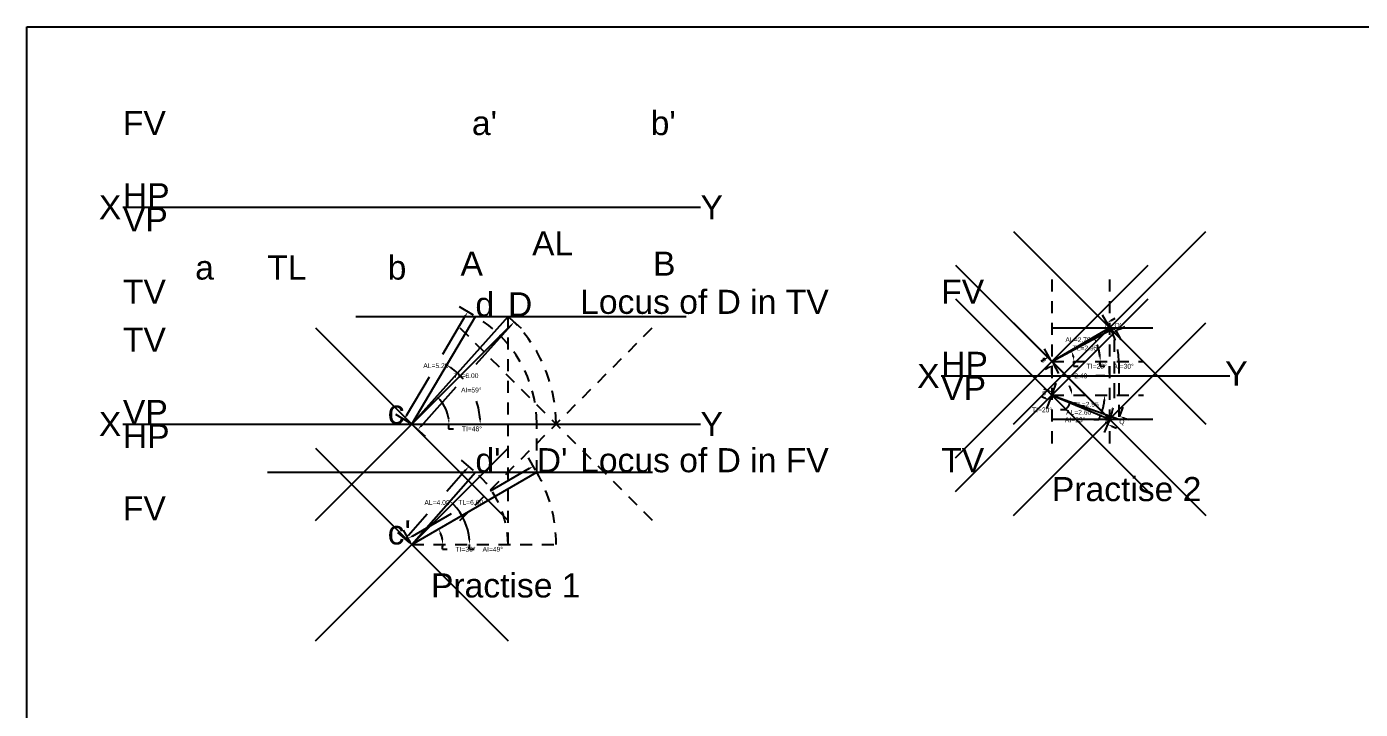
# Model space of a CAD drawing. Header units: inches. Extents: x -14 to 12.8, y -10.4 to 4.8.
# Drawn here: x -14 to -0.15, y -2.34 to 4.75 of the extents above; entities that cross this region are included whole.
import ezdxf

# ---------------------------------------------------------------- set-up
doc = ezdxf.new("R2010")
doc.units = ezdxf.units.IN
doc.header["$MEASUREMENT"] = 0
doc.header["$PDMODE"] = 3
doc.linetypes.add('HIDDEN2', pattern=[0.1875, 0.125, -0.0625])
doc.styles.get("Standard").update_dxf_attribs({"font": 'arial.ttf'})
doc.dimstyles.new('Copy of Standard', dxfattribs={"dimtxt": 0.05, "dimasz": 0.05, "dimexe": 0.1, "dimexo": 0.025, "dimgap": 0.09, "dimtad": 0, "dimtih": 1, "dimtoh": 1, "dimlfac": 4, "dimzin": 0, "dimdsep": 46, "dimtxsty": 'Standard', "dimcen": 0.09, "dimadec": 0, "dimazin": 0, "dimtfac": 1, "dimtofl": 0, "dimtmove": 0, "dimatfit": 3, "dimfxl": 1, "dimtolj": 1, "dimtzin": 0, "dimarcsym": 0})

# ---------------------------------------------------------------- blocks, each defined once
blk = doc.blocks.new('*D1')
at = {"color": 0, "lineweight": -2, "transparency": 16777216}
for p, q in [((-9.44, 0.148), (-9.635, -0.074)), ((-9.357, 0.142), (-9.482, 0.251)), ((-10.035, -0.527), (-9.839, -0.306)), ((-10.019, -0.608), (-10.143, -0.499))]:
    blk.add_line(p, q, dxfattribs=at)
at = {"color": 0, "transparency": 16777216}
for points in [[(-9.446, 0.153), (-9.433, 0.142), (-9.407, 0.185)], [(-10.041, -0.522), (-10.029, -0.533), (-10.068, -0.565)]]:
    blk.add_solid(points, dxfattribs=at)
at = {"layer": 'Defpoints', "color": 0, "transparency": 16777216}
for p in [(-9.407, 0.185), (-9.339, 0.125), (-10, -0.625)]:
    blk.add_point(p, dxfattribs=at)
at = {"color": 0, "transparency": 16777216, "insert": (-9.737, -0.19), "char_height": 0.05, "attachment_point": 5}
blk.add_mtext('\\A1;AL=4.00', dxfattribs=at)
blk = doc.blocks.new('*D2')
at = {"color": 0, "lineweight": -2, "transparency": 16777216}
for p, q in [((-8.78, 0.163), (-9.187, -0.072)), ((-8.713, 0.147), (-8.787, 0.274)), ((-9.993, -0.537), (-9.587, -0.303)), ((-10.012, -0.603), (-10.086, -0.476))]:
    blk.add_line(p, q, dxfattribs=at)
at = {"color": 0, "transparency": 16777216}
for points in [[(-8.785, 0.17), (-8.776, 0.155), (-8.737, 0.188)], [(-9.997, -0.53), (-9.989, -0.545), (-10.036, -0.562)]]:
    blk.add_solid(points, dxfattribs=at)
at = {"layer": 'Defpoints', "color": 0, "transparency": 16777216}
for p in [(-8.737, 0.188), (-8.701, 0.125), (-10, -0.625)]:
    blk.add_point(p, dxfattribs=at)
at = {"color": 0, "transparency": 16777216, "insert": (-9.387, -0.187), "char_height": 0.05, "attachment_point": 5}
blk.add_mtext('\\A1;TL=6.00', dxfattribs=at)
blk = doc.blocks.new('*D3')
at = {"color": 0, "lineweight": -2, "transparency": 16777216}
for p, q in [((-8.981, 1.726), (-8.862, 1.619)), ((-8.97, 1.649), (-9.333, 1.243)), ((-9.903, 0.605), (-9.54, 1.011)), ((-9.981, 0.608), (-9.862, 0.501))]:
    blk.add_line(p, q, dxfattribs=at)
at = {"color": 0, "transparency": 16777216}
for points in [[(-8.976, 1.654), (-8.963, 1.643), (-8.936, 1.686)], [(-9.909, 0.611), (-9.897, 0.6), (-9.936, 0.568)]]:
    blk.add_solid(points, dxfattribs=at)
at = {"layer": 'Defpoints', "color": 0, "transparency": 16777216}
for p in [(-9, 1.743), (-8.936, 1.686), (-10, 0.625)]:
    blk.add_point(p, dxfattribs=at)
at = {"color": 0, "transparency": 16777216, "insert": (-9.436, 1.127), "char_height": 0.05, "attachment_point": 5}
blk.add_mtext('\\A1;TL=6.00', dxfattribs=at)
blk = doc.blocks.new('*D4')
at = {"color": 0, "lineweight": -2, "transparency": 16777216}
for p, q in [((-9.36, 1.756), (-9.504, 1.841)), ((-9.444, 1.747), (-9.681, 1.347)), ((-10.054, 0.715), (-9.817, 1.116)), ((-10.022, 0.638), (-10.166, 0.723))]:
    blk.add_line(p, q, dxfattribs=at)
at = {"color": 0, "transparency": 16777216}
for points in [[(-9.451, 1.751), (-9.437, 1.743), (-9.418, 1.79)], [(-10.061, 0.719), (-10.047, 0.711), (-10.08, 0.672)]]:
    blk.add_solid(points, dxfattribs=at)
at = {"layer": 'Defpoints', "color": 0, "transparency": 16777216}
for p in [(-9.418, 1.79), (-9.339, 1.743), (-10, 0.625)]:
    blk.add_point(p, dxfattribs=at)
at = {"color": 0, "transparency": 16777216, "insert": (-9.749, 1.231), "char_height": 0.05, "attachment_point": 5}
blk.add_mtext('\\A1;AL=5.20', dxfattribs=at)
blk = doc.blocks.new('*D5')
at = {"color": 0, "lineweight": -2, "transparency": 16777216}
blk.add_line((-9.617, 0.575), (-9.567, 0.575), dxfattribs=at)
for start, end in [(7.4148, 40.7749), (352.5852, 0)]:
    blk.add_arc((-10, 0.625), 0.387, start, end, dxfattribs=at)
at = {"color": 0, "transparency": 16777216}
for points in [[(-9.713, 0.872), (-9.701, 0.883), (-9.742, 0.913)], [(-9.608, 0.675), (-9.625, 0.674), (-9.613, 0.625)]]:
    blk.add_solid(points, dxfattribs=at)
at = {"layer": 'Defpoints', "color": 0, "transparency": 16777216}
for p in [(-9, 1.743), (-9.673, 0.831), (-13, 0.625), (-10, 0.625), (-7, 0.625)]:
    blk.add_point(p, dxfattribs=at)
at = {"color": 0, "transparency": 16777216, "insert": (-9.375, 0.575), "char_height": 0.05, "attachment_point": 5}
blk.add_mtext('\\A1;TI=48°', dxfattribs=at)
blk = doc.blocks.new('*D6')
at = {"color": 0, "lineweight": -2, "transparency": 16777216}
for start, end in [(41.1132, 55.3692), (4.0219, 19.4652)]:
    blk.add_arc((-10, 0.625), 0.712, start, end, dxfattribs=at)
at = {"color": 0, "transparency": 16777216}
for points in [[(-9.6, 1.204), (-9.591, 1.218), (-9.637, 1.238)], [(-9.281, 0.675), (-9.298, 0.675), (-9.288, 0.625)]]:
    blk.add_solid(points, dxfattribs=at)
at = {"layer": 'Defpoints', "color": 0, "transparency": 16777216}
for p in [(-9.339, 1.743), (-9.33, 0.866), (-13, 0.625), (-10, 0.625), (-7, 0.625)]:
    blk.add_point(p, dxfattribs=at)
at = {"color": 0, "transparency": 16777216, "insert": (-9.381, 0.978), "char_height": 0.05, "attachment_point": 5}
blk.add_mtext('\\A1;AI=59°', dxfattribs=at)
blk = doc.blocks.new('*D7')
at = {"color": 0, "lineweight": -2, "transparency": 16777216}
blk.add_line((-9.682, -0.675), (-9.632, -0.675), dxfattribs=at)
for start, end in [(8.9066, 21.0934), (351.0934, 0)]:
    blk.add_arc((-10, -0.625), 0.322, start, end, dxfattribs=at)
at = {"color": 0, "transparency": 16777216}
for points in [[(-9.707, -0.513), (-9.692, -0.506), (-9.721, -0.464)], [(-9.674, -0.575), (-9.69, -0.576), (-9.678, -0.625)]]:
    blk.add_solid(points, dxfattribs=at)
at = {"layer": 'Defpoints', "color": 0, "transparency": 16777216}
for p in [(-8.701, 0.125), (-9.697, -0.515), (-10, -0.625), (-10, -0.625), (-8.5, -0.625)]:
    blk.add_point(p, dxfattribs=at)
at = {"color": 0, "transparency": 16777216, "insert": (-9.441, -0.675), "char_height": 0.05, "attachment_point": 5}
blk.add_mtext('\\A1;TI=30°', dxfattribs=at)
blk = doc.blocks.new('*D8')
at = {"color": 0, "lineweight": -2, "transparency": 16777216}
blk.add_line((-9.401, -0.675), (-9.351, -0.675), dxfattribs=at)
for start, end in [(4.7706, 43.8198), (355.2294, 0)]:
    blk.add_arc((-10, -0.625), 0.601, start, end, dxfattribs=at)
at = {"color": 0, "transparency": 16777216}
for points in [[(-9.572, -0.215), (-9.561, -0.203), (-9.603, -0.174)], [(-9.393, -0.575), (-9.41, -0.575), (-9.399, -0.625)]]:
    blk.add_solid(points, dxfattribs=at)
at = {"layer": 'Defpoints', "color": 0, "transparency": 16777216}
for p in [(-9.339, 0.125), (-9.493, -0.303), (-10, -0.625), (-10, -0.625), (-8.5, -0.625)]:
    blk.add_point(p, dxfattribs=at)
at = {"color": 0, "transparency": 16777216, "insert": (-9.158, -0.675), "char_height": 0.05, "attachment_point": 5}
blk.add_mtext('\\A1;AI=49°', dxfattribs=at)
blk = doc.blocks.new('*D9')
at = {"color": 0, "linetype": 'HIDDEN2', "lineweight": -2, "transparency": 16777216}
for p, q in [((-3.35, 1.15), (-3.35, 1.225)), ((-3.3, 1.125), (-3.205, 1.125)), ((-2.8, 1.125), (-2.895, 1.125)), ((-2.75, 1.15), (-2.75, 1.225))]:
    blk.add_line(p, q, dxfattribs=at)
at = {"color": 0, "linetype": 'HIDDEN2', "transparency": 16777216}
for points in [[(-3.3, 1.133), (-3.3, 1.117), (-3.35, 1.125)], [(-2.8, 1.133), (-2.8, 1.117), (-2.75, 1.125)]]:
    blk.add_solid(points, dxfattribs=at)
at = {"layer": 'Defpoints', "color": 0, "linetype": 'HIDDEN2', "transparency": 16777216}
for p in [(-3.35, 1.125), (-2.75, 1.125), (-2.75, 1.125)]:
    blk.add_point(p, dxfattribs=at)
at = {"color": 0, "linetype": 'HIDDEN2', "transparency": 16777216, "insert": (-3.05, 1.125), "char_height": 0.05, "attachment_point": 5}
blk.add_mtext('\\A1;2.40', dxfattribs=at)
blk = doc.blocks.new('*D10')
at = {"color": 0, "linetype": 'HIDDEN2', "lineweight": -2, "transparency": 16777216}
for p, q in [((-2.763, 1.647), (-2.829, 1.761)), ((-2.736, 1.7), (-2.693, 1.725)), ((-3.363, 1.297), (-3.429, 1.411)), ((-3.422, 1.3), (-3.465, 1.274))]:
    blk.add_line(p, q, dxfattribs=at)
at = {"color": 0, "linetype": 'HIDDEN2', "transparency": 16777216}
for points in [[(-2.74, 1.707), (-2.732, 1.693), (-2.779, 1.675)], [(-3.426, 1.307), (-3.418, 1.292), (-3.379, 1.325)]]:
    blk.add_solid(points, dxfattribs=at)
at = {"layer": 'Defpoints', "color": 0, "linetype": 'HIDDEN2', "transparency": 16777216}
for p in [(-2.779, 1.675), (-2.75, 1.625), (-3.35, 1.275)]:
    blk.add_point(p, dxfattribs=at)
at = {"color": 0, "linetype": 'HIDDEN2', "transparency": 16777216, "insert": (-3.079, 1.5), "char_height": 0.05, "attachment_point": 5}
blk.add_mtext('\\A1;AL=2.78', dxfattribs=at)
blk = doc.blocks.new('*D11')
at = {"color": 0, "linetype": 'HIDDEN2', "lineweight": -2, "transparency": 16777216}
for p, q in [((-2.688, 1.603), (-2.633, 1.501)), ((-2.637, 1.613), (-2.593, 1.637)), ((-3.338, 1.253), (-3.283, 1.151)), ((-3.375, 1.216), (-3.419, 1.192))]:
    blk.add_line(p, q, dxfattribs=at)
at = {"color": 0, "linetype": 'HIDDEN2', "transparency": 16777216}
for points in [[(-2.641, 1.62), (-2.633, 1.606), (-2.681, 1.589)], [(-3.379, 1.223), (-3.371, 1.208), (-3.331, 1.239)]]:
    blk.add_solid(points, dxfattribs=at)
at = {"layer": 'Defpoints', "color": 0, "linetype": 'HIDDEN2', "transparency": 16777216}
for p in [(-2.7, 1.625), (-2.681, 1.589), (-3.35, 1.275)]:
    blk.add_point(p, dxfattribs=at)
at = {"color": 0, "linetype": 'HIDDEN2', "transparency": 16777216, "insert": (-3.006, 1.414), "char_height": 0.05, "attachment_point": 5}
blk.add_mtext('\\A1;TL=2.95', dxfattribs=at)
blk = doc.blocks.new('*D12')
at = {"color": 0, "linetype": 'HIDDEN2', "lineweight": -2, "transparency": 16777216}
for p, q in [((-3.386, 0.972), (-3.433, 0.989)), ((-3.342, 0.949), (-3.305, 1.049)), ((-2.647, 0.699), (-2.611, 0.799)), ((-2.598, 0.688), (-2.55, 0.671))]:
    blk.add_line(p, q, dxfattribs=at)
at = {"color": 0, "linetype": 'HIDDEN2', "transparency": 16777216}
for points in [[(-3.383, 0.98), (-3.389, 0.964), (-3.339, 0.955)], [(-2.595, 0.696), (-2.6, 0.68), (-2.645, 0.705)]]:
    blk.add_solid(points, dxfattribs=at)
at = {"layer": 'Defpoints', "color": 0, "linetype": 'HIDDEN2', "transparency": 16777216}
for p in [(-3.35, 0.925), (-2.645, 0.705), (-2.655, 0.675)]:
    blk.add_point(p, dxfattribs=at)
at = {"color": 0, "linetype": 'HIDDEN2', "transparency": 16777216, "insert": (-2.992, 0.83), "char_height": 0.05, "attachment_point": 5}
blk.add_mtext('\\A1;TL=2.95', dxfattribs=at)
blk = doc.blocks.new('*D13')
at = {"color": 0, "linetype": 'HIDDEN2', "lineweight": -2, "transparency": 16777216}
for p, q in [((-3.418, 0.891), (-3.464, 0.91)), ((-3.36, 0.902), (-3.411, 0.779)), ((-2.76, 0.652), (-2.811, 0.529)), ((-2.726, 0.603), (-2.68, 0.583))]:
    blk.add_line(p, q, dxfattribs=at)
at = {"color": 0, "linetype": 'HIDDEN2', "transparency": 16777216}
for points in [[(-3.415, 0.899), (-3.422, 0.883), (-3.372, 0.872)], [(-2.723, 0.61), (-2.729, 0.595), (-2.772, 0.622)]]:
    blk.add_solid(points, dxfattribs=at)
at = {"layer": 'Defpoints', "color": 0, "linetype": 'HIDDEN2', "transparency": 16777216}
for p in [(-3.35, 0.925), (-2.772, 0.622), (-2.75, 0.675)]:
    blk.add_point(p, dxfattribs=at)
at = {"color": 0, "linetype": 'HIDDEN2', "transparency": 16777216, "insert": (-3.072, 0.747), "char_height": 0.05, "attachment_point": 5}
blk.add_mtext('\\A1;AL=2.60', dxfattribs=at)
blk = doc.blocks.new('*D14')
at = {"color": 0, "linetype": 'HIDDEN2', "lineweight": -2, "transparency": 16777216}
blk.add_line((-3.126, 1.225), (-3.076, 1.225), dxfattribs=at)
for start, end in [(12.5127, 15.7881), (347.4873, 0)]:
    blk.add_arc((-3.35, 1.275), 0.229, start, end, dxfattribs=at)
at = {"color": 0, "linetype": 'HIDDEN2', "transparency": 16777216}
for points in [[(-3.137, 1.334), (-3.122, 1.341), (-3.148, 1.384)], [(-3.118, 1.326), (-3.134, 1.324), (-3.121, 1.275)]]:
    blk.add_solid(points, dxfattribs=at)
at = {"layer": 'Defpoints', "color": 0, "linetype": 'HIDDEN2', "transparency": 16777216}
for p in [(-2.7, 1.625), (-3.35, 1.275), (-3.35, 1.275), (-3.133, 1.349), (-2.4, 1.275)]:
    blk.add_point(p, dxfattribs=at)
at = {"color": 0, "linetype": 'HIDDEN2', "transparency": 16777216, "insert": (-2.885, 1.225), "char_height": 0.05, "attachment_point": 5}
blk.add_mtext('\\A1;TI=28°', dxfattribs=at)
blk = doc.blocks.new('*D15')
at = {"color": 0, "linetype": 'HIDDEN2', "lineweight": -2, "transparency": 16777216}
blk.add_line((-2.85, 1.225), (-2.8, 1.225), dxfattribs=at)
for start, end in [(5.7041, 24.5523), (354.2959, 0)]:
    blk.add_arc((-3.35, 1.275), 0.502, start, end, dxfattribs=at)
at = {"color": 0, "linetype": 'HIDDEN2', "transparency": 16777216}
for points in [[(-2.9, 1.48), (-2.886, 1.488), (-2.916, 1.528)], [(-2.842, 1.325), (-2.858, 1.325), (-2.848, 1.275)]]:
    blk.add_solid(points, dxfattribs=at)
at = {"layer": 'Defpoints', "color": 0, "linetype": 'HIDDEN2', "transparency": 16777216}
for p in [(-2.75, 1.625), (-2.878, 1.448), (-3.35, 1.275), (-3.35, 1.275), (-2.4, 1.275)]:
    blk.add_point(p, dxfattribs=at)
at = {"color": 0, "linetype": 'HIDDEN2', "transparency": 16777216, "insert": (-2.606, 1.225), "char_height": 0.05, "attachment_point": 5}
blk.add_mtext('\\A1;AI=30°', dxfattribs=at)
blk = doc.blocks.new('*D16')
at = {"color": 0, "linetype": 'HIDDEN2', "lineweight": -2, "transparency": 16777216}
blk.add_line((-3.212, 0.772), (-3.262, 0.772), dxfattribs=at)
for start, end in [(13.9221, 27.8442), (312.1506, 340.2058), (312.3616, 326.2837)]:
    blk.add_arc((-3.35, 0.925), 0.206, start, end, dxfattribs=at)
at = {"color": 0, "linetype": 'HIDDEN2', "transparency": 16777216}
for points in [[(-3.142, 0.976), (-3.158, 0.974), (-3.144, 0.925)], [(-3.186, 0.814), (-3.171, 0.807), (-3.156, 0.855)]]:
    blk.add_solid(points, dxfattribs=at)
at = {"layer": 'Defpoints', "color": 0, "linetype": 'HIDDEN2', "transparency": 16777216}
for p in [(-3.35, 0.925), (-3.35, 0.925), (-3.145, 0.901), (-2.4, 0.925), (-2.655, 0.675)]:
    blk.add_point(p, dxfattribs=at)
at = {"color": 0, "linetype": 'HIDDEN2', "transparency": 16777216, "insert": (-3.453, 0.772), "char_height": 0.05, "attachment_point": 5}
blk.add_mtext('\\A1;TI=20°', dxfattribs=at)
blk = doc.blocks.new('*D17')
at = {"color": 0, "linetype": 'HIDDEN2', "lineweight": -2, "transparency": 16777216}
blk.add_line((-2.866, 0.669), (-2.916, 0.669), dxfattribs=at)
for start, end in [(342.6101, 354.77), (332.1502, 337.3801)]:
    blk.add_arc((-3.35, 0.925), 0.548, start, end, dxfattribs=at)
at = {"color": 0, "linetype": 'HIDDEN2', "transparency": 16777216}
for points in [[(-2.813, 0.875), (-2.796, 0.875), (-2.802, 0.925)], [(-2.819, 0.758), (-2.835, 0.764), (-2.844, 0.714)]]:
    blk.add_solid(points, dxfattribs=at)
at = {"layer": 'Defpoints', "color": 0, "linetype": 'HIDDEN2', "transparency": 16777216}
for p in [(-3.35, 0.925), (-3.35, 0.925), (-2.807, 0.853), (-2.4, 0.925), (-2.75, 0.675)]:
    blk.add_point(p, dxfattribs=at)
at = {"color": 0, "linetype": 'HIDDEN2', "transparency": 16777216, "insert": (-3.109, 0.669), "char_height": 0.05, "attachment_point": 5}
blk.add_mtext('\\A1;AI=23°', dxfattribs=at)

msp = doc.modelspace()

# ---------------------------------------------------------------- linework, layer by layer
for p, q in [((-13, 2.875), (-7, 2.875)), ((-10.5811, 1.743), (-7.1483, 1.743)), ((-10, 0.625), (-9.3386, 1.743)), ((-9, 1.743), (-10, 0.625)), ((-3.35, 1.275), (-2.75, 1.625)), ((-3.35, 1.625), (-2.3, 1.625)), ((-3.35, 1.275), (-2.7, 1.625)), ((-4.5, 1.125), (-1.5, 1.125)), ((-3.35, 0.925), (-2.75, 0.675)), ((-3.35, 0.925), (-2.6554, 0.675)), ((-13, 0.625), (-7, 0.625)), ((-3.35, 0.675), (-2.3, 0.675)), ((-11.5, 0.125), (-7.5, 0.125)), ((-10, -0.625), (-9.3386, 0.125)), ((-10, -0.625), (-8.701, 0.125))]:
    msp.add_line(p, q)
at = {"linetype": 'HIDDEN2'}
for p, q in [((-3.35, 2.125), (-3.35, 0.375)), ((-2.75, 2.125), (-2.75, 0.375)), ((-9, -0.625), (-9, 1.743)), ((-2.7, 0.925), (-2.7, 1.625)), ((-3.35, 1.275), (-2.4, 1.275)), ((-2.6554, 1.275), (-2.6554, 0.675)), ((-3.35, 0.925), (-2.4, 0.925)), ((-8.701, 0.125), (-8.701, 0.625)), ((-10, -0.625), (-8.5, -0.625))]:
    msp.add_line(p, q, dxfattribs=at)
msp.add_lwpolyline([(-14, 4.75), (12.75, 4.75), (12.75, -10.375), (-14, -10.375)], close=True)
for centre, radius, start, end in [((-10, 0.625), 1.299, 0, 59.3911), ((-10, 0.625), 1.5, 0, 48.18969), ((-3.35, 1.275), 0.6946, 0, 30.25644), ((-3.35, 0.925), 0.65, 337.38014, 0), ((-10, -0.625), 1, 0, 48.59038), ((-10, -0.625), 1.5, 0, 30)]:
    msp.add_arc(centre, radius, start, end, dxfattribs=at)
for p in [(-2.75, 1.625), (-3.35, 1.275), (-3.35, 0.925), (-10, 0.625), (-2.75, 0.675), (-10, -0.625)]:
    msp.add_point(p)
msp.add_point((-8.5, 0.625), dxfattribs=at)

# ---------------------------------------------------------------- texts
for s, height, p in [("b'", 0.25, (-7.5179, 3.625)), ('FV', 0.25, (-13, 3.625)), ("a'", 0.25, (-9.375, 3.625)), ('HP', 0.25, (-13, 2.875)), ('VP', 0.25, (-13, 2.625)), ('AL', 0.25, (-8.75, 2.375)), ('TL', 0.25, (-11.5, 2.125)), ('b', 0.25, (-10.25, 2.125)), ('A', 0.25, (-9.4932, 2.1655)), ('B', 0.25, (-7.4932, 2.1655)), ('a', 0.25, (-12.25, 2.125)), ('TV', 0.25, (-13, 1.875)), ('FV', 0.25, (-4.5, 1.875)), ('d', 0.25, (-9.3386, 1.743)), ('D', 0.25, (-9, 1.743)), ('Locus of D in TV', 0.25, (-8.25, 1.769)), ("Q'", 0.05, (-2.7, 1.625)), ('TV', 0.25, (-13, 1.375)), ('HP', 0.25, (-4.5, 1.125)), ('VP', 0.25, (-4.5, 0.875)), ('VP', 0.25, (-13, 0.625)), ('c', 0.25, (-10.25, 0.625)), ('HP', 0.25, (-13, 0.375)), ('Q', 0.05, (-2.65, 0.625)), ("D'", 0.25, (-8.701, 0.125)), ('Locus of D in FV', 0.25, (-8.25, 0.125)), ('TV', 0.25, (-4.5, 0.125)), ('Practise 2', 0.25, (-3.35, -0.175)), ('FV', 0.25, (-13, -0.375)), ('Practise 1', 0.25, (-9.8, -1.175))]:
    msp.add_text(s, height=height, dxfattribs=at).set_placement(p)
for s, height, p in [('X', 0.25, (-13.25, 2.75)), ('Y', 0.25, (-7, 2.75)), ("q'", 0.05, (-2.8, 1.625)), ('X', 0.25, (-4.75, 1)), ("p'", 0.05, (-3.45, 1.275)), ('Y', 0.25, (-1.55, 1.025)), ('p', 0.05, (-3.45, 0.925)), ('X', 0.25, (-13.25, 0.5)), ('Y', 0.25, (-7, 0.5)), ('q', 0.05, (-2.8, 0.625)), ("d'", 0.25, (-9.3386, 0.125)), ("c'", 0.25, (-10.25, -0.625))]:
    msp.add_text(s, height=height).set_placement(p)

# ---------------------------------------------------------------- dimensions: what is measured, and where the dimension line sits
for p1, p2, distance, text, picture, middle in [((-10, 0.625), (-9.3386, 1.743), 0.0926, 'AL=<>', '*D4', (-9.749, 1.2312)), ((-10, 0.625), (-9, 1.743), -0.0855, 'TL=<>', '*D3', (-9.4363, 1.127)), ((-10, -0.625), (-9.3386, 0.125), 0.0907, 'AL=<>', '*D1', (-9.7373, -0.19)), ((-10, -0.625), (-8.701, 0.125), 0.0724, 'TL=<>', '*D2', (-9.3867, -0.1873))]:
    dim = msp.add_aligned_dim(p1=p1, p2=p2, distance=distance, text=text, dimstyle='Copy of Standard')
    dim.commit()
    dim.dimension.update_dxf_attribs({"geometry": picture, "text_midpoint": middle})
for base, line1, line2, text, picture, middle in [((-9.6726, 0.8306), ((-9, 1.743), (-10, 0.625)), ((-13, 0.625), (-7, 0.625)), 'TI=<>', '*D5', (-9.3755, 0.5751)), ((-9.3297, 0.8663), ((-10, 0.625), (-9.3386, 1.743)), ((-13, 0.625), (-7, 0.625)), 'AI=<>', '*D6', (-9.3811, 0.9779)), ((-9.6974, -0.5149), ((-10, -0.625), (-8.701, 0.125)), ((-10, -0.625), (-8.5, -0.625)), 'TI=<>', '*D7', (-9.4408, -0.6748)), ((-9.4928, -0.3032), ((-10, -0.625), (-9.3386, 0.125)), ((-10, -0.625), (-8.5, -0.625)), 'AI=<>', '*D8', (-9.1575, -0.675))]:
    dim = msp.add_angular_dim_2l(base=base, line1=line1, line2=line2, text=text, dimstyle='Copy of Standard')
    dim.commit()
    dim.dimension.update_dxf_attribs({"geometry": picture, "text_midpoint": middle})
at = {"color": 4, "linetype": 'HIDDEN2'}
for p1, p2, distance, text, picture, middle in [((-3.35, 1.275), (-2.75, 1.625), 0.0576, 'AL=<>', '*D10', (-3.079, 1.4997)), ((-3.35, 1.275), (-2.7, 1.625), -0.0406, 'TL=<>', '*D11', (-3.0057, 1.4142)), ((-3.35, 0.925), (-2.6554, 0.675), 0.0319, 'TL=<>', '*D12', (-2.9919, 0.83)), ((-3.35, 0.925), (-2.75, 0.675), -0.0577, 'AL=<>', '*D13', (-3.0722, 0.7467))]:
    dim = msp.add_aligned_dim(p1=p1, p2=p2, distance=distance, text=text, dimstyle='Copy of Standard', dxfattribs=at)
    dim.commit()
    dim.dimension.update_dxf_attribs({"geometry": picture, "text_midpoint": middle})
for base, line1, line2, text, picture, middle in [((-3.1329, 1.3492), ((-3.35, 1.275), (-2.7, 1.625)), ((-3.35, 1.275), (-2.4, 1.275)), 'TI=<>', '*D14', (-2.8849, 1.2253)), ((-2.8784, 1.4483), ((-3.35, 1.275), (-2.75, 1.625)), ((-3.35, 1.275), (-2.4, 1.275)), 'AI=<>', '*D15', (-2.6062, 1.2251)), ((-3.1451, 0.9013), ((-3.35, 0.925), (-2.6554, 0.675)), ((-3.35, 0.925), (-2.4, 0.925)), 'TI=<>', '*D16', (-3.4527, 0.7721)), ((-2.8068, 0.8531), ((-3.35, 0.925), (-2.75, 0.675)), ((-3.35, 0.925), (-2.4, 0.925)), 'AI=<>', '*D17', (-3.1094, 0.669))]:
    dim = msp.add_angular_dim_2l(base=base, line1=line1, line2=line2, text=text, dimstyle='Copy of Standard', dxfattribs=at)
    dim.commit()
    dim.dimension.update_dxf_attribs({"geometry": picture, "text_midpoint": middle})
dim = msp.add_linear_dim(base=(-2.75, 1.125), p1=(-3.35, 1.125), p2=(-2.75, 1.125), dimstyle='Copy of Standard', dxfattribs=at)
dim.commit()
dim.dimension.update_dxf_attribs({"geometry": '*D9', "text_midpoint": (-3.05, 1.125)})

doc.saveas('drawing.dxf')
